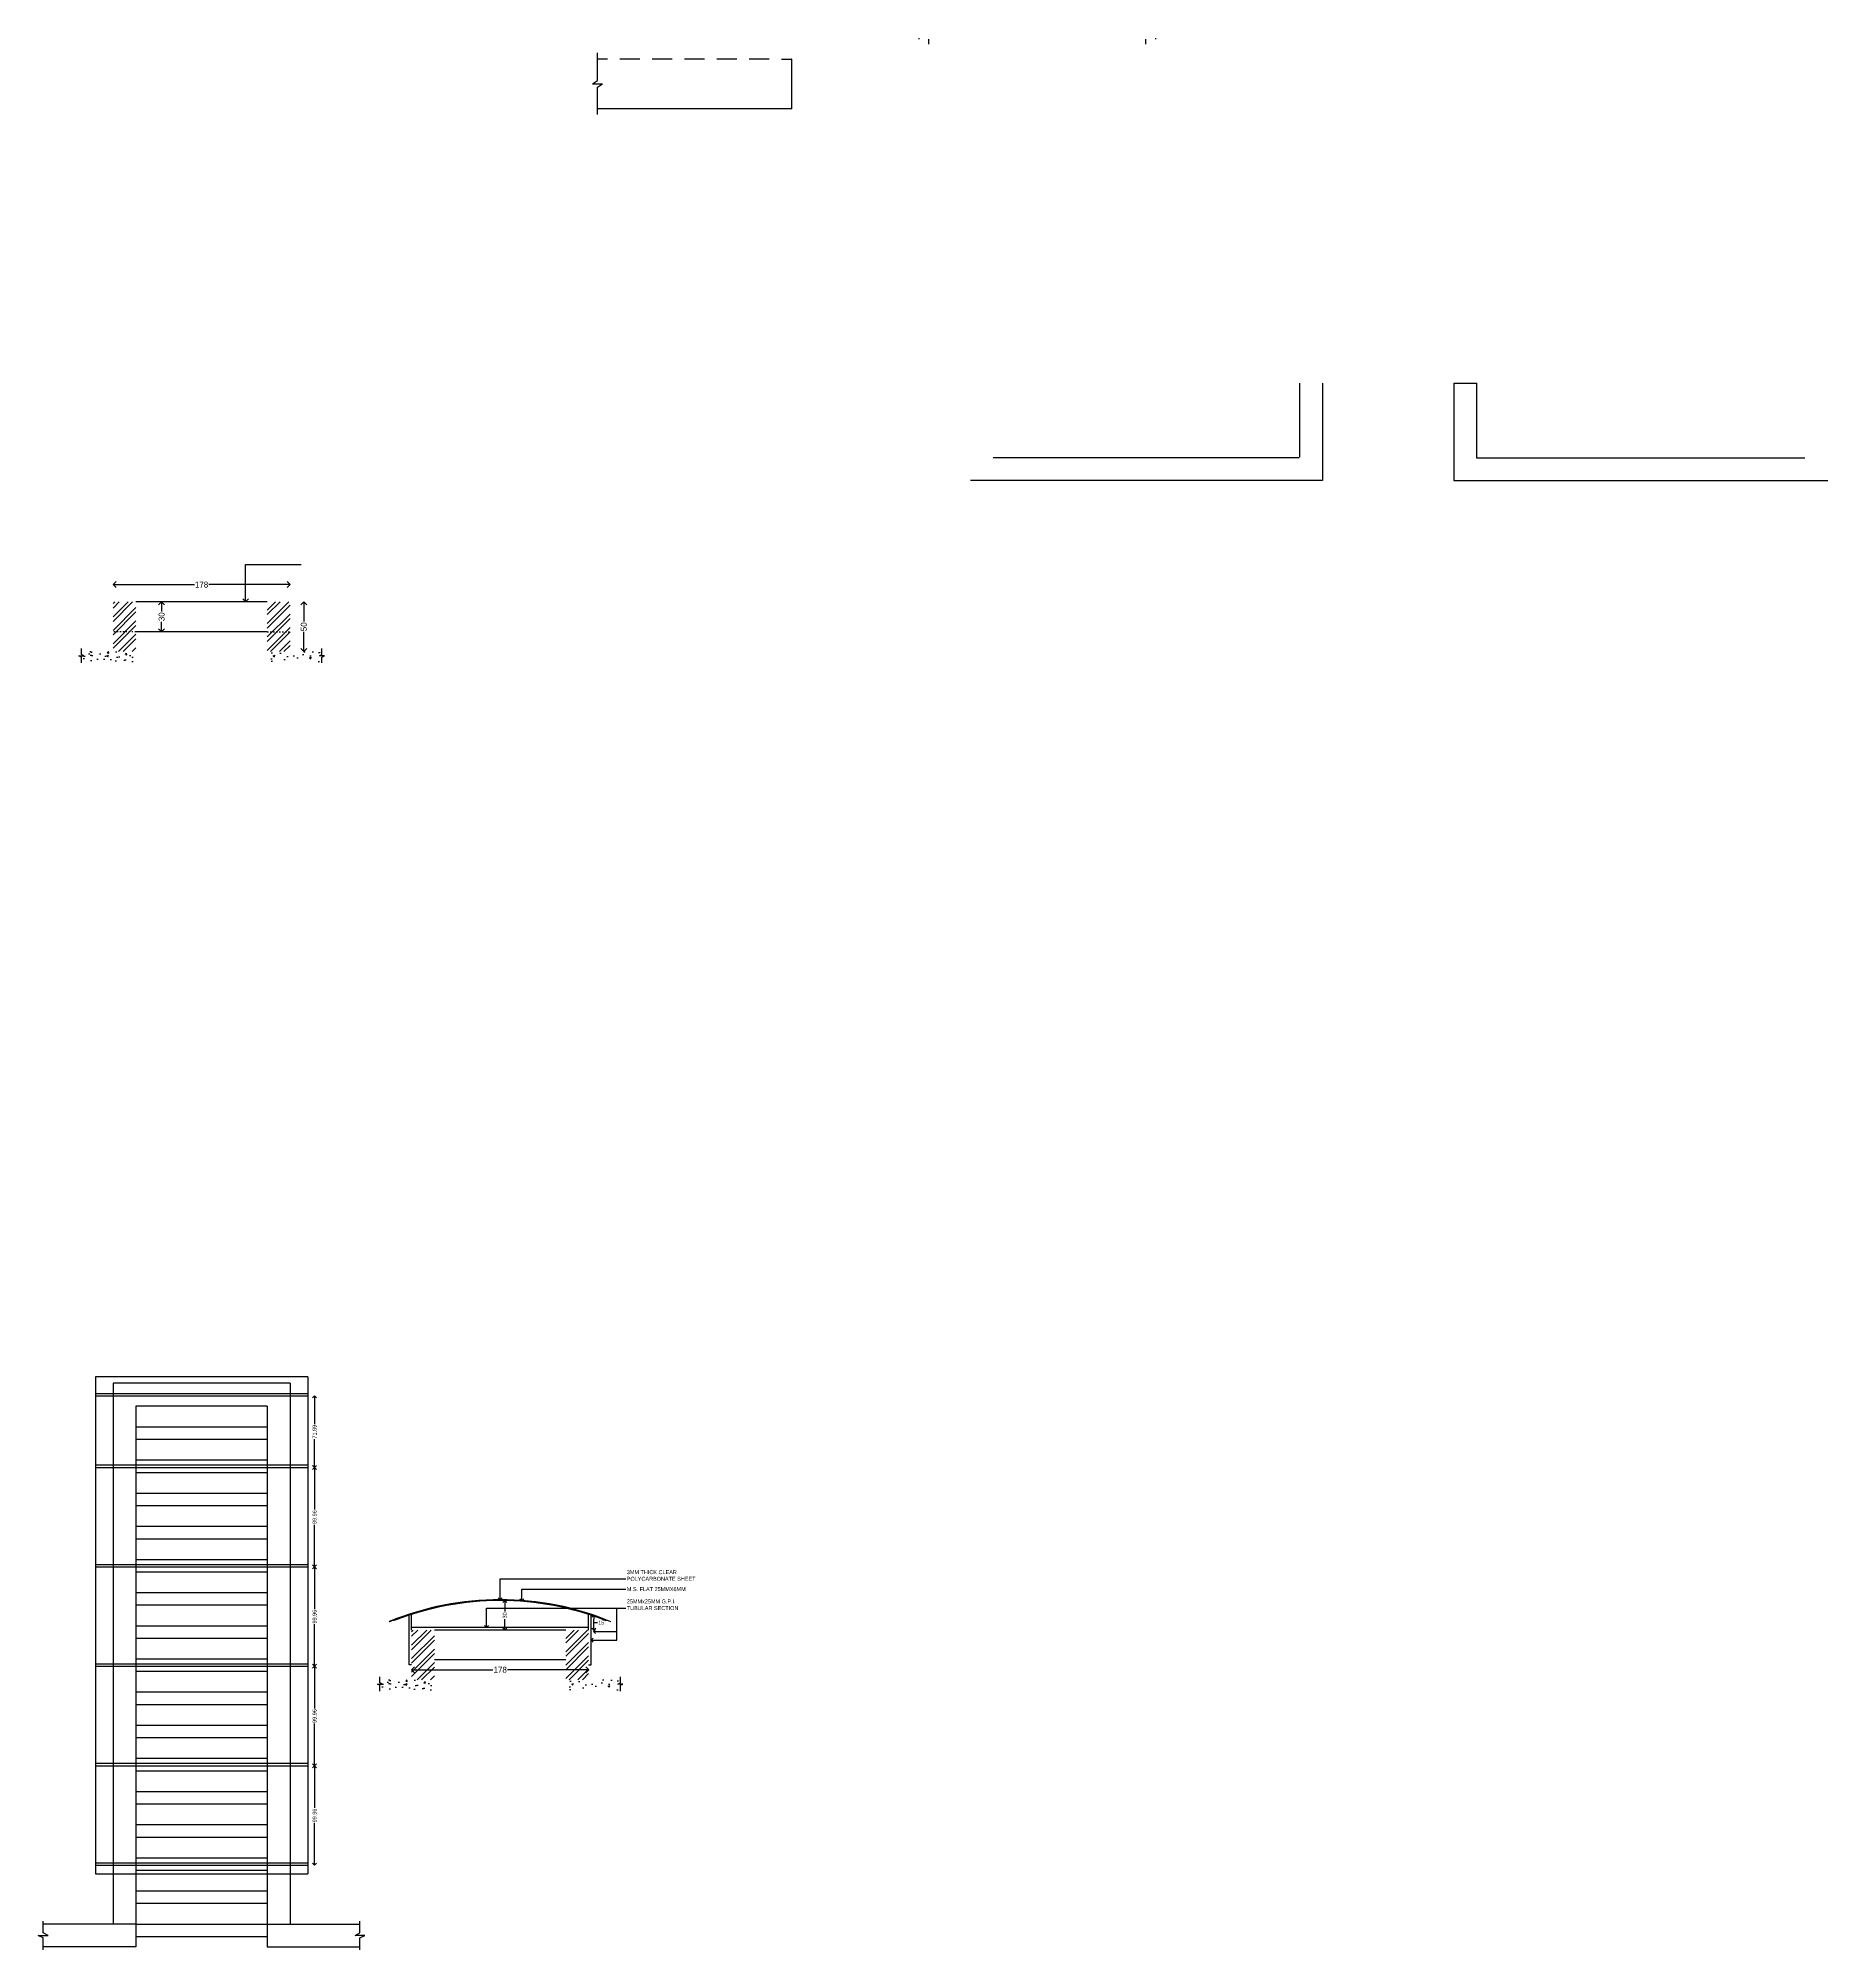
# Model space of a CAD drawing. Header units: metres. Extents: x -16 to 65907, y -5261 to 15511.
# Drawn here: x 17394 to 19193, y -3564 to -1643 of the extents above; entities that cross this region are included whole.
import ezdxf

# ---------------------------------------------------------------- set-up
doc = ezdxf.new("R2010")
doc.units = ezdxf.units.M
doc.header["$PDMODE"] = 67
doc.header["$PDSIZE"] = -5
doc.linetypes.add('ACAD_ISO03W100', pattern=[30, 12, -18])
doc.layers.get('0').update_dxf_attribs({"color": 6})
for name, color, linetype in [('BC-DIMENSION', 8, 'Continuous'), ('BC-GREYCOLOR', 8, 'Continuous'), ('BC-HATCH', 8, 'Continuous'), ('BC-TEXT', 7, 'Continuous'), ('BC-WALLS', 1, 'Continuous'), ('BC-WHITECOLOR', 7, 'Continuous')]:
    doc.layers.add(name, color=color, linetype=linetype)
doc.styles.add('BC-1IN10-2', font='FreeSans.ttf', dxfattribs={"height": 4})
doc.styles.add('BC-1IN10-3', font='FreeSans.ttf', dxfattribs={"height": 6})
doc.dimstyles.new('BC-1IN10-2', dxfattribs={"dimtxt": 4, "dimasz": 4, "dimexe": 0.18, "dimexo": 0.0625, "dimgap": 1, "dimtad": 0, "dimtoh": 1, "dimzin": 12, "dimdsep": 46, "dimtxsty": 'BC-1IN10-2', "dimblk": 'OPEN90', "dimcen": 0.09, "dimse1": 1, "dimse2": 1, "dimclrd": 256, "dimclre": 256, "dimclrt": 7, "dimadec": 0, "dimazin": 0, "dimtfac": 1, "dimtdec": 1, "dimtofl": 0, "dimtmove": 1, "dimatfit": 3, "dimldrblk": 'OPEN90', "dimfxl": 1, "dimtolj": 1, "dimtzin": 0, "dimlwd": -1, "dimarcsym": 0})
doc.dimstyles.new('BC-1IN10-3', dxfattribs={"dimtxt": 6, "dimasz": 6, "dimexe": 0.18, "dimexo": 0.0625, "dimgap": 1, "dimtad": 0, "dimtoh": 1, "dimzin": 12, "dimdsep": 46, "dimtxsty": 'BC-1IN10-3', "dimblk": 'OPEN90', "dimcen": 0.09, "dimse1": 1, "dimse2": 1, "dimclrd": 256, "dimclre": 256, "dimclrt": 7, "dimadec": 0, "dimazin": 0, "dimtfac": 1, "dimtdec": 1, "dimtofl": 0, "dimtmove": 1, "dimatfit": 3, "dimldrblk": 'OPEN90', "dimfxl": 1, "dimtolj": 1, "dimtzin": 0, "dimlwd": -3, "dimarcsym": 0})

# ---------------------------------------------------------------- blocks, each defined once
blk = doc.blocks.new('_OPEN90')
at = {"color": 0, "linetype": 'ByBlock'}
for p, q in [((0, 0), (-1, 0)), ((-0.5, 0.5), (0, 0)), ((0, 0), (-0.5, -0.5))]:
    blk.add_line(p, q, dxfattribs=at)
blk = doc.blocks.new('*D2344')
at = {"layer": 'BC-DIMENSION', "lineweight": -3}
for p, q in [((17475, -2192.2), (17550.8, -2192.2)), ((17641, -2192.2), (17565.3, -2192.2))]:
    blk.add_line(p, q, dxfattribs=at)
at = {"layer": 'Defpoints', "color": 0}
for p in [(17469, -2209.5), (17647, -2192.2), (17647, -2209.5)]:
    blk.add_point(p, dxfattribs=at)
at = {"layer": 'BC-DIMENSION', "lineweight": -3, "xscale": 6, "yscale": 6, "zscale": 6, "rotation": 180}
blk.add_blockref('_OPEN90', (17469, -2192.2), dxfattribs=at)
at = {"layer": 'BC-DIMENSION', "lineweight": -3, "xscale": 6, "yscale": 6, "zscale": 6}
blk.add_blockref('_OPEN90', (17647, -2192.2), dxfattribs=at)
at = {"layer": 'BC-DIMENSION', "color": 7, "insert": (17558, -2192.2), "char_height": 6, "attachment_point": 5, "style": 'BC-1IN10-3'}
blk.add_mtext('\\A1;178', dxfattribs=at)
blk = doc.blocks.new('*D2345')
at = {"layer": 'BC-DIMENSION', "lineweight": -3}
for p, q in [((17517.8, -2215.5), (17517.8, -2219.3)), ((17517.8, -2233.5), (17517.8, -2229.7))]:
    blk.add_line(p, q, dxfattribs=at)
at = {"layer": 'Defpoints', "color": 0}
for p in [(17517.8, -2209.5), (17558, -2209.5), (17558, -2239.5)]:
    blk.add_point(p, dxfattribs=at)
at = {"layer": 'BC-DIMENSION', "lineweight": -3, "xscale": 6, "yscale": 6, "zscale": 6}
for p, rotation in [((17517.8, -2209.5), 90), ((17517.8, -2239.5), 270)]:
    blk.add_blockref('_OPEN90', p, dxfattribs=dict(at, rotation=rotation))
at = {"layer": 'BC-DIMENSION', "color": 7, "insert": (17517.8, -2224.5), "char_height": 6, "attachment_point": 5, "rotation": 90, "style": 'BC-1IN10-3'}
blk.add_mtext('\\A1;30', dxfattribs=at)
blk = doc.blocks.new('*D2347')
at = {"layer": 'BC-DIMENSION', "lineweight": -3}
for p, q in [((17660.8, -2215.5), (17660.8, -2229.3)), ((17660.8, -2253.5), (17660.8, -2239.7))]:
    blk.add_line(p, q, dxfattribs=at)
at = {"layer": 'Defpoints', "color": 0}
for p in [(17647, -2209.5), (17660.8, -2209.5), (17647, -2259.5)]:
    blk.add_point(p, dxfattribs=at)
at = {"layer": 'BC-DIMENSION', "lineweight": -3, "xscale": 6, "yscale": 6, "zscale": 6}
for p, rotation in [((17660.8, -2209.5), 90), ((17660.8, -2259.5), 270)]:
    blk.add_blockref('_OPEN90', p, dxfattribs=dict(at, rotation=rotation))
at = {"layer": 'BC-DIMENSION', "color": 7, "insert": (17660.8, -2234.5), "char_height": 6, "attachment_point": 5, "rotation": 90, "style": 'BC-1IN10-3'}
blk.add_mtext('\\A1;50', dxfattribs=at)
blk = doc.blocks.new('*D2541')
at = {"layer": 'BC-DIMENSION', "lineweight": -3}
for p, q in [((17775.2, -3283), (17850.9, -3283)), ((17941.2, -3283), (17865.4, -3283))]:
    blk.add_line(p, q, dxfattribs=at)
at = {"layer": 'Defpoints', "color": 0}
for p in [(17769.2, -3243.2), (17947.2, -3243.2), (17947.2, -3283)]:
    blk.add_point(p, dxfattribs=at)
at = {"layer": 'BC-DIMENSION', "lineweight": -3, "xscale": 6, "yscale": 6, "zscale": 6, "rotation": 180}
blk.add_blockref('_OPEN90', (17769.2, -3283), dxfattribs=at)
at = {"layer": 'BC-DIMENSION', "lineweight": -3, "xscale": 6, "yscale": 6, "zscale": 6}
blk.add_blockref('_OPEN90', (17947.2, -3283), dxfattribs=at)
at = {"layer": 'BC-DIMENSION', "color": 7, "insert": (17858.2, -3283), "char_height": 6, "attachment_point": 5, "style": 'BC-1IN10-3'}
blk.add_mtext('\\A1;178', dxfattribs=at)
blk = doc.blocks.new('*D2562')
at = {"layer": 'BC-TEXT'}
for p, q in [((17862.8, -3217.4), (17862.8, -3224.5)), ((17862.8, -3239.2), (17862.8, -3232.1))]:
    blk.add_line(p, q, dxfattribs=at)
at = {"layer": 'Defpoints', "color": 0}
for p in [(17858.2, -3213.4), (17862.8, -3213.4), (17844.5, -3243.2)]:
    blk.add_point(p, dxfattribs=at)
at = {"layer": 'BC-TEXT', "xscale": 4, "yscale": 4, "zscale": 4}
for p, rotation in [((17862.8, -3213.4), 90), ((17862.8, -3243.2), 270)]:
    blk.add_blockref('_OPEN90', p, dxfattribs=dict(at, rotation=rotation))
at = {"layer": 'BC-TEXT', "color": 7, "insert": (17862.8, -3228.3), "char_height": 4, "attachment_point": 5, "rotation": 90, "style": 'BC-1IN10-2'}
blk.add_mtext('\\A1;30', dxfattribs=at)
blk = doc.blocks.new('*D2563')
at = {"layer": 'BC-TEXT'}
for p, q in [((17952.2, -3239.2), (17952.2, -3232.2)), ((17954.1, -3235.7), (17952.2, -3235.7)), ((17956.1, -3235.7), (17954.1, -3235.7))]:
    blk.add_line(p, q, dxfattribs=at)
at = {"layer": 'Defpoints', "color": 0}
for p in [(17949.7, -3228.2), (17952.2, -3228.2), (17949.7, -3243.2)]:
    blk.add_point(p, dxfattribs=at)
at = {"layer": 'BC-TEXT', "xscale": 4, "yscale": 4, "zscale": 4}
for p, rotation in [((17952.2, -3228.2), 90), ((17952.2, -3243.2), 270)]:
    blk.add_blockref('_OPEN90', p, dxfattribs=dict(at, rotation=rotation))
at = {"layer": 'BC-TEXT', "color": 7, "insert": (17959.8, -3235.7), "char_height": 4, "attachment_point": 5, "style": 'BC-1IN10-2'}
blk.add_mtext('\\A1;15', dxfattribs=at)
blk = doc.blocks.new('*D2568')
at = {"layer": 'BC-TEXT'}
for p, q in [((17671.6, -3383.5), (17671.6, -3421.9)), ((17671.6, -3475.5), (17671.6, -3437))]:
    blk.add_line(p, q, dxfattribs=at)
at = {"layer": 'Defpoints', "color": 0}
for p in [(17664.7, -3379.5), (17671.6, -3379.5), (17664.7, -3479.5)]:
    blk.add_point(p, dxfattribs=at)
at = {"layer": 'BC-TEXT', "xscale": 4, "yscale": 4, "zscale": 4}
for p, rotation in [((17671.6, -3379.5), 90), ((17671.6, -3479.5), 270)]:
    blk.add_blockref('_OPEN90', p, dxfattribs=dict(at, rotation=rotation))
at = {"layer": 'BC-TEXT', "color": 7, "insert": (17671.6, -3429.5), "char_height": 4, "attachment_point": 5, "rotation": 90, "style": 'BC-1IN10-2'}
blk.add_mtext('\\A1;99.96', dxfattribs=at)
blk = doc.blocks.new('*D2569')
at = {"layer": 'BC-TEXT'}
for p, q in [((17671.6, -3283.5), (17671.6, -3322)), ((17671.6, -3375.5), (17671.6, -3337.1))]:
    blk.add_line(p, q, dxfattribs=at)
at = {"layer": 'Defpoints', "color": 0}
for p in [(17664.7, -3279.5), (17671.6, -3279.5), (17664.7, -3379.5)]:
    blk.add_point(p, dxfattribs=at)
at = {"layer": 'BC-TEXT', "xscale": 4, "yscale": 4, "zscale": 4}
for p, rotation in [((17671.6, -3279.5), 90), ((17671.6, -3379.5), 270)]:
    blk.add_blockref('_OPEN90', p, dxfattribs=dict(at, rotation=rotation))
at = {"layer": 'BC-TEXT', "color": 7, "insert": (17671.6, -3329.5), "char_height": 4, "attachment_point": 5, "rotation": 90, "style": 'BC-1IN10-2'}
blk.add_mtext('\\A1;99.96', dxfattribs=at)
blk = doc.blocks.new('*D2570')
at = {"layer": 'BC-TEXT'}
for p, q in [((17671.6, -3183.6), (17671.6, -3222)), ((17671.6, -3275.5), (17671.6, -3237.1))]:
    blk.add_line(p, q, dxfattribs=at)
at = {"layer": 'Defpoints', "color": 0}
for p in [(17664.7, -3179.6), (17671.6, -3179.6), (17664.7, -3279.5)]:
    blk.add_point(p, dxfattribs=at)
at = {"layer": 'BC-TEXT', "xscale": 4, "yscale": 4, "zscale": 4}
for p, rotation in [((17671.6, -3179.6), 90), ((17671.6, -3279.5), 270)]:
    blk.add_blockref('_OPEN90', p, dxfattribs=dict(at, rotation=rotation))
at = {"layer": 'BC-TEXT', "color": 7, "insert": (17671.6, -3229.6), "char_height": 4, "attachment_point": 5, "rotation": 90, "style": 'BC-1IN10-2'}
blk.add_mtext('\\A1;99.96', dxfattribs=at)
blk = doc.blocks.new('*D2571')
at = {"layer": 'BC-TEXT'}
for p, q in [((17671.6, -3083.6), (17671.6, -3122)), ((17671.6, -3175.6), (17671.6, -3137.2))]:
    blk.add_line(p, q, dxfattribs=at)
at = {"layer": 'Defpoints', "color": 0}
for p in [(17664.7, -3079.6), (17671.6, -3079.6), (17664.7, -3179.6)]:
    blk.add_point(p, dxfattribs=at)
at = {"layer": 'BC-TEXT', "xscale": 4, "yscale": 4, "zscale": 4}
for p, rotation in [((17671.6, -3079.6), 90), ((17671.6, -3179.6), 270)]:
    blk.add_blockref('_OPEN90', p, dxfattribs=dict(at, rotation=rotation))
at = {"layer": 'BC-TEXT', "color": 7, "insert": (17671.6, -3129.6), "char_height": 4, "attachment_point": 5, "rotation": 90, "style": 'BC-1IN10-2'}
blk.add_mtext('\\A1;99.96', dxfattribs=at)
blk = doc.blocks.new('*D2572')
at = {"layer": 'BC-TEXT'}
for p, q in [((17671.6, -3011.7), (17671.6, -3036.1)), ((17671.6, -3075.6), (17671.6, -3051.2))]:
    blk.add_line(p, q, dxfattribs=at)
at = {"layer": 'Defpoints', "color": 0}
for p in [(17664.7, -3007.7), (17671.6, -3007.7), (17664.7, -3079.6)]:
    blk.add_point(p, dxfattribs=at)
at = {"layer": 'BC-TEXT', "xscale": 4, "yscale": 4, "zscale": 4}
for p, rotation in [((17671.6, -3007.7), 90), ((17671.6, -3079.6), 270)]:
    blk.add_blockref('_OPEN90', p, dxfattribs=dict(at, rotation=rotation))
at = {"layer": 'BC-TEXT', "color": 7, "insert": (17671.6, -3043.7), "char_height": 4, "attachment_point": 5, "rotation": 90, "style": 'BC-1IN10-2'}
blk.add_mtext('\\A1;71.89', dxfattribs=at)

msp = doc.modelspace()

# ---------------------------------------------------------------- hatches: boundary and pattern name
at = {"layer": 'BC-HATCH'}
h = msp.add_hatch(dxfattribs=at)
h.set_pattern_fill('ANSI32', color=256, style=0)
h.paths.add_polyline_path([(17647.019, -2239.507), (17647.019, -2209.507), (17624.019, -2209.507), (17624.019, -2239.507)])
h.paths.add_polyline_path([(17647.019, -2259.507), (17647.019, -2239.507), (17624.019, -2239.507), (17624.019, -2259.507)])
h.paths.add_polyline_path([(17492.019, -2259.507), (17492.019, -2239.507), (17469.019, -2239.507), (17469.019, -2259.507)])
h.paths.add_polyline_path([(17492.019, -2239.507), (17492.019, -2209.507), (17469.019, -2209.507), (17469.019, -2239.507)])
h = msp.add_hatch(dxfattribs=at)
h.set_pattern_fill('AR-CONC', color=256, scale=0.1, style=0)
h.set_pattern_definition([(50, (0, 0), (18.218467, -1.593909), [1.905, -20.955]), (355, (0, 0), (-3.524283, 19.105664), [1.524, -16.764]), (100.451, (1.518, -0.133), (14.69425, 17.511669), [1.619, -17.809]), (46.1842, (0, 5.08), (27.107904, -4.204233), [2.8575, -31.4325]), (96.6356, (2.26, 4.73), (23.740423, 24.742556), [2.4285, -26.7135]), (351.184, (0, 5.08), (23.74046, 24.74251), [2.286, -25.146]), (21, (2.54, 3.81), (15.161488, -10.226552), [1.905, -20.955]), (326, (2.54, 3.81), (6.180203, 18.418797), [1.524, -16.764]), (71.4514, (3.803, 2.958), (21.341649, 8.192286), [1.619, -17.809]), (37.5, (0, 0), (0.3088603, 8.455504), [0, -16.5608, 0, -17.018, 0, -16.8275]), (7.5, (0, 0), (6.6819663, 10.0180575), [0, -9.7028, 0, -16.1798, 0, -6.4135]), (-32.5, (-5.664, 0), (13.5590595, -0.5728744), [0, -6.35, 0, -19.812, 0, -26.289]), (-42.5, (-8.204, 0), (14.812918, 2.542649), [0, -8.255, 0, -13.1572, 0, -18.669])])
h.paths.add_polyline_path([(17678.927, -2264.982), (17681.427, -2263.727), (17676.427, -2263.727), (17678.927, -2262.473), (17678.927, -2259.507), (17624.019, -2259.507), (17624.019, -2269.507), (17678.927, -2269.507)])
h.paths.add_polyline_path([(17492.019, -2269.507), (17492.019, -2259.507), (17437.111, -2259.507), (17437.111, -2262.473), (17439.611, -2263.727), (17434.611, -2263.727), (17437.111, -2264.982), (17437.111, -2269.507)])
h = msp.add_hatch(dxfattribs=at)
h.set_pattern_fill('ANSI32', color=256, style=0)
h.set_pattern_definition([(45, (300.134, -1033.66), (-6.735192, 6.735192), []), (45, (304.624, -1033.66), (-6.735192, 6.735192), [])])
h.paths.add_polyline_path([(17947.153, -3273.166), (17947.153, -3243.166), (17924.153, -3243.166), (17924.153, -3273.166)])
h.paths.add_polyline_path([(17947.153, -3293.166), (17947.153, -3273.166), (17924.153, -3273.166), (17924.153, -3293.166)])
h.paths.add_polyline_path([(17792.153, -3293.166), (17792.153, -3273.166), (17769.153, -3273.166), (17769.153, -3293.166)])
h.paths.add_polyline_path([(17792.153, -3273.166), (17792.153, -3243.166), (17769.153, -3243.166), (17769.153, -3273.166)])
h = msp.add_hatch(dxfattribs=at)
h.set_pattern_fill('AR-CONC', color=256, scale=0.1, style=0)
h.set_pattern_definition([(50, (300.134, -1033.66), (18.218467, -1.593909), [1.905, -20.955]), (355, (300.134, -1033.66), (-3.524283, 19.105664), [1.524, -16.764]), (100.451, (301.652, -1033.793), (14.69425, 17.511669), [1.619, -17.809]), (46.1842, (300.134, -1028.58), (27.107904, -4.204233), [2.8575, -31.4325]), (96.6356, (302.393, -1028.93), (23.740423, 24.742556), [2.4285, -26.7135]), (351.184, (300.134, -1028.58), (23.74046, 24.74251), [2.286, -25.146]), (21, (302.674, -1029.85), (15.161488, -10.226552), [1.905, -20.955]), (326, (302.674, -1029.85), (6.180203, 18.418797), [1.524, -16.764]), (71.4514, (303.938, -1030.702), (21.341649, 8.192286), [1.619, -17.809]), (37.5, (300.134, -1033.66), (0.3088603, 8.455504), [0, -16.5608, 0, -17.018, 0, -16.8275]), (7.5, (300.134, -1033.66), (6.6819663, 10.0180575), [0, -9.7028, 0, -16.1798, 0, -6.4135]), (327.5, (294.47, -1033.66), (13.5590595, -0.5728744), [0, -6.35, 0, -19.812, 0, -26.289]), (317.5, (291.93, -1033.66), (14.812918, 2.542649), [0, -8.255, 0, -13.1572, 0, -18.669])])
h.paths.add_polyline_path([(17979.062, -3298.641), (17981.562, -3297.387), (17976.562, -3297.387), (17979.062, -3296.133), (17979.062, -3293.166), (17924.153, -3293.166), (17924.153, -3303.166), (17979.062, -3303.166)])
h.paths.add_polyline_path([(17792.153, -3303.166), (17792.153, -3293.166), (17737.245, -3293.166), (17737.245, -3296.133), (17739.745, -3297.387), (17734.745, -3297.387), (17737.245, -3298.641), (17737.245, -3303.166)])

# ---------------------------------------------------------------- linework, layer by layer
at = {"layer": 'BC-GREYCOLOR'}
for p, q in [((17469.019, -2994.971), (17469.019, -3538.6)), ((17647.019, -2994.971), (17469.019, -2994.971)), ((17647.019, -2994.971), (17647.019, -3538.6)), ((17492.019, -3017.971), (17492.019, -3561.6)), ((17624.019, -3017.971), (17492.019, -3017.971)), ((17624.019, -3017.971), (17624.019, -3561.6)), ((17492.019, -3038.791), (17624.019, -3038.791)), ((17492.019, -3051.291), (17624.019, -3051.291)), ((17492.019, -3072.112), (17624.019, -3072.112)), ((17492.019, -3084.612), (17624.019, -3084.612)), ((17492.019, -3105.432), (17624.019, -3105.432)), ((17492.019, -3117.932), (17624.019, -3117.932)), ((17492.019, -3138.753), (17624.019, -3138.753)), ((17492.019, -3151.253), (17624.019, -3151.253)), ((17492.019, -3172.074), (17624.019, -3172.074)), ((17492.019, -3184.574), (17624.019, -3184.574)), ((17492.019, -3205.394), (17624.019, -3205.394)), ((17492.019, -3217.894), (17624.019, -3217.894)), ((17492.019, -3238.715), (17624.019, -3238.715)), ((17492.019, -3251.215), (17624.019, -3251.215)), ((17492.019, -3272.035), (17624.019, -3272.035)), ((17492.019, -3284.535), (17624.019, -3284.535)), ((17492.019, -3305.356), (17624.019, -3305.356)), ((17492.019, -3317.856), (17624.019, -3317.856)), ((17492.019, -3338.676), (17624.019, -3338.676)), ((17492.019, -3351.176), (17624.019, -3351.176)), ((17492.019, -3371.997), (17624.019, -3371.997)), ((17492.019, -3384.497), (17624.019, -3384.497)), ((17492.019, -3405.317), (17624.019, -3405.317)), ((17492.019, -3417.817), (17624.019, -3417.817)), ((17492.019, -3438.638), (17624.019, -3438.638)), ((17492.019, -3451.138), (17624.019, -3451.138)), ((17492.019, -3471.958), (17624.019, -3471.958)), ((17492.019, -3484.458), (17624.019, -3484.458)), ((17492.019, -3505.279), (17624.019, -3505.279)), ((17492.019, -3517.779), (17624.019, -3517.779)), ((17492.019, -3538.6), (17624.019, -3538.6)), ((17492.019, -3551.1), (17624.019, -3551.1))]:
    msp.add_line(p, q, dxfattribs=at)
at = {"layer": 'BC-HATCH'}
msp.add_line((17924.153, -3273.166), (17792.153, -3273.166), dxfattribs=at)
at = {"layer": 'BC-TEXT'}
for p, q in [((17451.519, -2988.485), (17451.519, -3488.208)), ((17664.739, -2988.485), (17451.519, -2988.485)), ((17664.739, -2988.485), (17664.739, -3488.208)), ((17451.519, -3005.221), (17664.739, -3005.221)), ((17451.519, -3007.721), (17664.739, -3007.721)), ((17451.519, -3077.112), (17664.739, -3077.112)), ((17451.519, -3079.612), (17664.739, -3079.612)), ((17451.519, -3177.074), (17664.739, -3177.074)), ((17451.519, -3179.574), (17664.739, -3179.574)), ((17766.653, -3278.166), (17766.653, -3228.166)), ((17769.153, -3243.166), (17769.153, -3227.342)), ((17947.153, -3243.166), (17947.153, -3227.342)), ((17949.653, -3278.166), (17949.653, -3228.166)), ((17746.796, -3234.896), (17746.692, -3234.614)), ((17751.653, -3233.587), (17751.434, -3233.028)), ((17947.153, -3240.666), (17769.153, -3240.666)), ((17964.653, -3233.666), (17964.873, -3233.108)), ((17969.51, -3234.978), (17969.614, -3234.697)), ((17451.519, -3277.035), (17664.739, -3277.035)), ((17451.519, -3279.535), (17664.739, -3279.535)), ((17769.153, -3278.166), (17766.653, -3278.166)), ((17947.153, -3278.166), (17949.653, -3278.166)), ((17451.519, -3376.997), (17664.739, -3376.997)), ((17451.519, -3379.497), (17664.739, -3379.497)), ((17451.519, -3476.958), (17664.739, -3476.958)), ((17451.519, -3479.458), (17664.739, -3479.458)), ((17451.519, -3488.208), (17664.739, -3488.208))]:
    msp.add_line(p, q, dxfattribs=at)
for radius, start, end in [(292.018, 67.540204, 112.417247), (291.718, 67.537931, 112.41952), (291.118, 68.519984, 111.437467)]:
    msp.add_arc((17858.053, -3504.564), radius, start, end, dxfattribs=at)
at = {"layer": 'BC-WALLS'}
for p, q in [((18278.941, -1642.932), (18278.941, -1643.932)), ((18288.941, -1643.932), (18288.941, -1648.932)), ((18506.941, -1643.932), (18506.941, -1648.932)), ((18516.941, -1642.932), (18516.941, -1643.932)), ((18661.91, -1989.597), (18661.91, -2064.197)), ((18684.91, -1989.597), (18684.91, -2087.597)), ((18816.91, -1989.597), (18839.91, -1989.597)), ((18816.91, -1989.597), (18816.91, -2074.597)), ((18839.91, -1989.597), (18839.91, -2064.597)), ((18661.51, -2064.597), (18353.91, -2064.597)), ((18816.91, -2074.597), (18816.91, -2087.597)), ((18839.91, -2064.597), (19169.91, -2064.597)), ((18684.91, -2087.597), (18330.91, -2087.597)), ((18816.91, -2087.597), (19192.91, -2087.597))]:
    msp.add_line(p, q, dxfattribs=at)
at = {"layer": 'BC-WHITECOLOR'}
for p, q in [((17956.023, -1685.481), (17956.023, -1657.732)), ((17966.023, -1663.932), (17956.023, -1663.932)), ((17998.523, -1663.932), (17978.523, -1663.932)), ((18031.023, -1663.932), (18011.023, -1663.932)), ((18063.523, -1663.932), (18043.523, -1663.932)), ((18096.023, -1663.932), (18076.023, -1663.932)), ((18128.523, -1663.932), (18108.523, -1663.932)), ((18141.023, -1663.932), (18151.123, -1663.932)), ((18151.523, -1713.932), (18151.523, -1664.332)), ((17951.023, -1688.732), (17956.023, -1685.481)), ((17951.023, -1688.732), (17961.023, -1688.732)), ((17956.023, -1691.984), (17961.023, -1688.732)), ((17956.023, -1719.732), (17956.023, -1691.984)), ((18151.523, -1713.932), (17956.023, -1713.932)), ((17624.019, -2209.507), (17492.019, -2209.507)), ((17624.019, -2239.507), (17492.019, -2239.507)), ((17434.611, -2263.727), (17439.611, -2263.727)), ((17437.111, -2264.982), (17434.611, -2263.727)), ((17437.111, -2262.473), (17437.111, -2256.54)), ((17439.611, -2263.727), (17437.111, -2262.473)), ((17437.111, -2270.915), (17437.111, -2264.982)), ((17676.427, -2263.727), (17678.927, -2262.473)), ((17681.427, -2263.727), (17676.427, -2263.727)), ((17678.927, -2262.473), (17678.927, -2256.54)), ((17678.927, -2264.982), (17681.427, -2263.727)), ((17678.927, -2270.915), (17678.927, -2264.982)), ((17624.019, -3017.971), (17492.019, -3017.971)), ((17924.153, -3243.166), (17792.153, -3243.166)), ((17734.745, -3297.387), (17739.745, -3297.387)), ((17737.245, -3298.641), (17734.745, -3297.387)), ((17737.245, -3296.133), (17737.245, -3290.2)), ((17739.745, -3297.387), (17737.245, -3296.133)), ((17737.245, -3304.575), (17737.245, -3298.641)), ((17976.562, -3297.387), (17979.062, -3296.133)), ((17981.562, -3297.387), (17976.562, -3297.387)), ((17979.062, -3296.133), (17979.062, -3290.2)), ((17979.062, -3298.641), (17981.562, -3297.387)), ((17979.062, -3304.575), (17979.062, -3298.641)), ((17492.019, -3438.6), (17492.019, -3561.6)), ((17393.772, -3550.1), (17403.772, -3550.1)), ((17398.772, -3552.608), (17393.772, -3550.1)), ((17398.772, -3547.591), (17398.772, -3535.725)), ((17492.019, -3538.6), (17398.772, -3538.6)), ((17403.772, -3550.1), (17398.772, -3547.591)), ((17398.772, -3564.475), (17398.772, -3552.608)), ((17624.019, -3538.6), (17717.266, -3538.6)), ((17712.266, -3550.1), (17717.266, -3547.591)), ((17722.266, -3550.1), (17712.266, -3550.1)), ((17717.266, -3547.591), (17717.266, -3535.725)), ((17717.266, -3552.608), (17722.266, -3550.1)), ((17717.266, -3564.475), (17717.266, -3552.608)), ((17492.019, -3561.6), (17398.772, -3561.6)), ((17624.019, -3561.6), (17717.266, -3561.6))]:
    msp.add_line(p, q, dxfattribs=at)
at = {"layer": 'BC-WHITECOLOR', "linetype": 'ACAD_ISO03W100', "ltscale": 0.1}
for p, q in [((17492.019, -2239.507), (17469.019, -2239.507)), ((17624.019, -2239.507), (17647.019, -2239.507))]:
    msp.add_line(p, q, dxfattribs=at)
at = {"layer": 'BC-WHITECOLOR'}
msp.add_arc((18151.123, -1664.332), 0.4, 0, 90, dxfattribs=at)

# ---------------------------------------------------------------- texts
at = {"layer": 'BC-TEXT', "color": 7, "char_height": 4, "attachment_point": 7, "style": 'BC-1IN10-2'}
for s, insert, width in [('{3MM THICK CLEAR POLYCARBONATE SHEET}', (17985.496, -3193.607), 90.52066), ('{M.S. FLAT 25MMX6MM}', (17985.496, -3204.03), 115.75087), ('{25MMx25MM G.P.I. TUBULAR SECTION}', (17985.496, -3223.053), 71.32991)]:
    msp.add_mtext(s, dxfattribs=dict(at, insert=insert, width=width))

# ---------------------------------------------------------------- dimensions: what is measured, and where the dimension line sits
at = {"layer": 'BC-DIMENSION'}
for base, p1, p2, picture, middle in [((17647.019, -2192.221), (17469.019, -2209.507), (17647.019, -2209.507), '*D2344', (17558.019, -2192.221)), ((17947.153, -3283.022), (17769.153, -3243.166), (17947.153, -3243.166), '*D2541', (17858.153, -3283.022))]:
    dim = msp.add_linear_dim(base=base, p1=p1, p2=p2, dimstyle='BC-1IN10-3', dxfattribs=at)
    dim.commit()
    dim.dimension.update_dxf_attribs({"geometry": picture, "text_midpoint": middle})
for base, p1, p2, picture, middle in [((17517.753, -2209.507), (17558.019, -2239.507), (17558.019, -2209.507), '*D2345', (17517.753, -2224.507)), ((17660.794, -2209.507), (17647.019, -2259.507), (17647.019, -2209.507), '*D2347', (17660.794, -2234.507))]:
    dim = msp.add_linear_dim(base=base, p1=p1, p2=p2, angle=90, dimstyle='BC-1IN10-3', dxfattribs=at)
    dim.commit()
    dim.dimension.update_dxf_attribs({"geometry": picture, "text_midpoint": middle})
at = {"layer": 'BC-TEXT'}
for base, p1, p2, override, picture, middle in [((17671.555, -3007.721), (17664.739, -3079.612), (17664.739, -3007.721), {"dimlfac": 1}, '*D2572', (17671.555, -3043.666)), ((17671.555, -3079.612), (17664.739, -3179.574), (17664.739, -3079.612), {"dimlfac": 1}, '*D2571', (17671.555, -3129.593)), ((17671.555, -3179.574), (17664.739, -3279.535), (17664.739, -3179.574), {"dimlfac": 1}, '*D2570', (17671.555, -3229.554)), ((17862.751, -3213.446), (17844.522, -3243.166), (17858.161, -3213.446), {"dimdec": 0, "dimlfac": 1}, '*D2562', (17862.751, -3228.306)), ((17671.555, -3279.535), (17664.739, -3379.497), (17664.739, -3279.535), {"dimlfac": 1}, '*D2569', (17671.555, -3329.516)), ((17671.555, -3379.497), (17664.739, -3479.458), (17664.739, -3379.497), {"dimlfac": 1}, '*D2568', (17671.555, -3429.478))]:
    dim = msp.add_linear_dim(base=base, p1=p1, p2=p2, angle=90, dimstyle='BC-1IN10-2', override=override, dxfattribs=at)
    dim.commit()
    dim.dimension.update_dxf_attribs({"geometry": picture, "text_midpoint": middle})
dim = msp.add_linear_dim(base=(17952.153, -3228.166), p1=(17949.653, -3243.166), p2=(17949.653, -3228.166), angle=90, dimstyle='BC-1IN10-2', override={"dimlfac": 1}, dxfattribs=at)
dim.commit()
dim.dimension.update_dxf_attribs({"geometry": '*D2563', "text_midpoint": (17957.126, -3235.666), "dimtype": 160})

# ---------------------------------------------------------------- leaders
at = {"layer": 'BC-TEXT', "annotation_type": 0, "has_hookline": 1, "hookline_direction": 0}
for points, text_width in [([(17858.161, -3212.546), (17858.161, -3191.607), (17984.496, -3191.607)], 67.49), ([(17879.972, -3213.671), (17879.972, -3202.03), (17984.496, -3202.03)], 57.734), ([(17844.522, -3240.666), (17844.522, -3221.053), (17984.496, -3221.053)], 50.738)]:
    msp.add_leader(points, dimstyle='BC-1IN10-2', override={"dimtad": 0}, dxfattribs=dict(at, text_width=text_width))
at = {"layer": 'BC-TEXT'}
for points in [[(17949.653, -3253.166), (17975.512, -3253.166), (17975.512, -3221.053)], [(17952.153, -3244.416), (17975.512, -3244.416)]]:
    msp.add_leader(points, dimstyle='BC-1IN10-2', dxfattribs=at)
at = {"layer": 'BC-WHITECOLOR', "annotation_type": 0, "has_hookline": 1, "hookline_direction": 0, "text_width": 126.955}
msp.add_leader([(17602.323, -2209.507), (17602.323, -2171.853), (17658.113, -2171.853)], dimstyle='BC-1IN10-3', override={"dimtad": 0}, dxfattribs=at)

doc.saveas('drawing.dxf')
